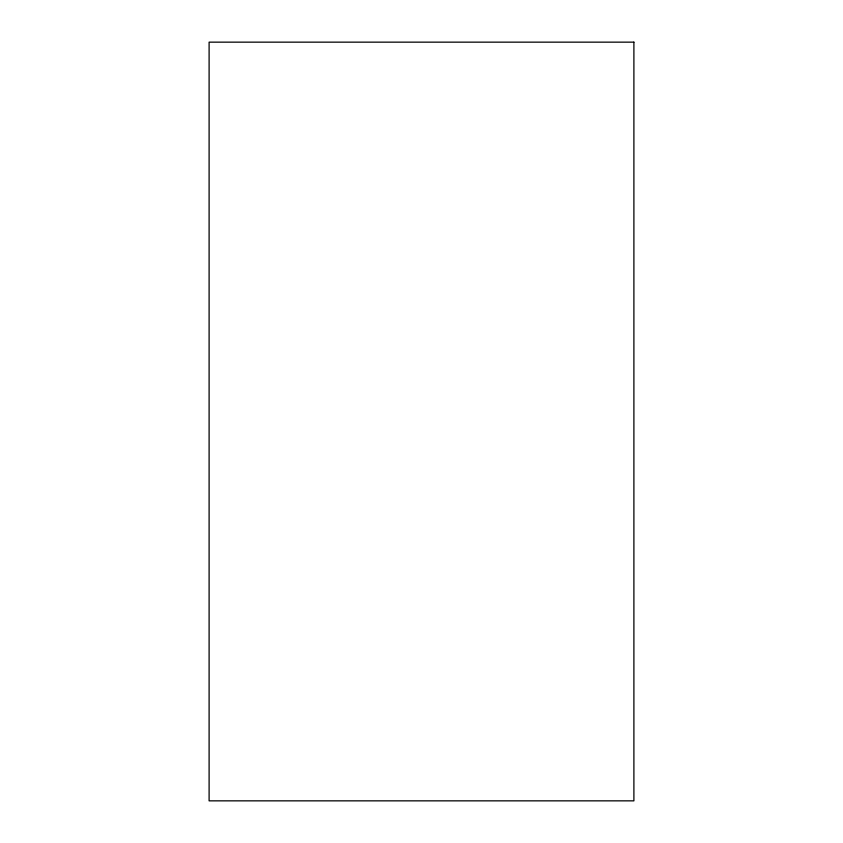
<?xml version="1.0" encoding="UTF-8"?>
<svg xmlns="http://www.w3.org/2000/svg" width="843" height="843" viewBox="0 0 843 843"><rect width="100%" height="100%" fill="white"/><g stroke="black" fill="none" stroke-linecap="round" stroke-linejoin="round"><path stroke-width="1.26" d="M633.894 42.15L209.106 42.15L209.106 800.85L633.894 800.85L633.894 42.15"/></g></svg>
